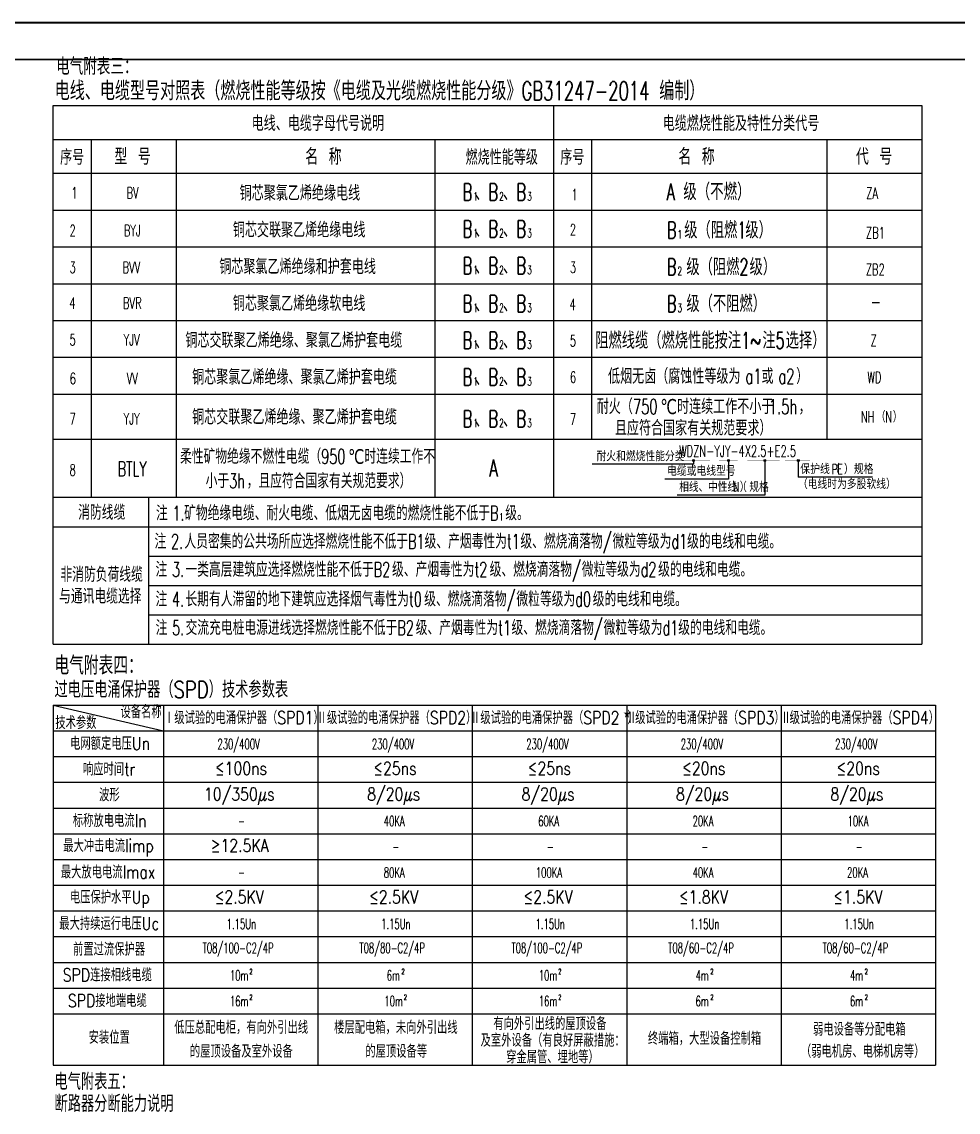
# Model space of a CAD drawing. Extents: x -1396510 to 1250330, y -1892470 to 1623980.
# Drawn here: x -1173634 to -1148164, y -192610 to -162935 of the extents above; entities that cross this region are included whole.
import ezdxf
from ezdxf.enums import TextEntityAlignment as Align

# ---------------------------------------------------------------- set-up
doc = ezdxf.new("R2010")
doc.units = 0
doc.header["$LTSCALE"] = 1000
doc.header["$MEASUREMENT"] = 0
doc.layers.get('Defpoints').update_dxf_attribs({"color": 210})
doc.layers.add('0-cxFrame', color=155, linetype='Continuous')
doc.layers.add('TEL_TEXT', color=7, linetype='Continuous')
doc.layers.add('0-cxText', color=131, linetype='Continuous', lineweight=25)
doc.styles.add('_TEL_DIM', font='SIMPLEX', dxfattribs={"width": 0.8, "height": 3.5, "bigfont": 'HZTXT'})
doc.styles.add('cx_tuming', font='simhei.ttf')
doc.styles.add('cx_tuqian1', font='')
doc.styles.add('黑体', font='simhei.ttf', dxfattribs={"height": 12})
doc.styles.get('cx_tuqian1').set_extended_font_data('SimSun')

# ---------------------------------------------------------------- blocks, each defined once
blk = doc.blocks.new('TK22.A1 L(Dragon)')
at = {"layer": '0-cxFrame', "color": 7, "const_width": 0.5}
blk.add_lwpolyline([(0, 0), (-841, 0), (-841, 594), (0, 594)], close=True, dxfattribs=at)
at = {"layer": '0-cxFrame', "const_width": 0.5}
blk.add_lwpolyline([(-80, 10), (-821, 10), (-821, 584), (-80, 584)], close=True, dxfattribs=at)
at = {"style": '黑体', "flags": 4}
blk.add_attdef('图幅', text='', height=3.3, dxfattribs=at).set_placement((-40, 3), align=Align.RIGHT)
at = {"layer": '0-cxText', "flags": 4}
for tag, height, style, p in [('建设单位', 3.5, 'cx_tuming', (-45, 240)), ('项目名称', 3.5, 'cx_tuming', (-45, 210)), ('子项名称', 3.5, 'cx_tuming', (-45, 180)), ('工程编号', 3.3, 'cx_tuqian1', (-35, 165)), ('图名1', 3.5, 'cx_tuming', (-45, 87)), ('图名2', 3.5, 'cx_tuming', (-45, 79)), ('图名3', 3.5, 'cx_tuming', (-45, 71)), ('出图日期', 3.3, 'cx_tuqian1', (-39, 60)), ('专业', 3.3, 'cx_tuqian1', (-55, 52)), ('图号', 3.3, 'cx_tuqian1', (-55, 44)), ('版次', 3.3, 'cx_tuqian1', (-20, 44))]:
    blk.add_attdef(tag, text='', height=height, dxfattribs=dict(at, style=style)).set_placement(p, align=Align.MIDDLE)
at = {"layer": 'Defpoints', "color": 6, "flags": 4}
for tag, height, style, p in [('tufu', 3.3, '黑体', (-12, 12)), ('dwfname', 4, 'cx_tuqian1', (-80, 3))]:
    blk.add_attdef(tag, text='', height=height, dxfattribs=dict(at, style=style)).set_placement(p, align=Align.RIGHT)

msp = doc.modelspace()

# ---------------------------------------------------------------- hatches: boundary and pattern name
at = {"layer": 'TEL_TEXT'}
h = msp.add_hatch(color=256, dxfattribs=at)
edge = h.paths.add_edge_path()
edge.add_arc((-1155360.1, -174875.3), 25.9, 0, 360)
h = msp.add_hatch(color=256, dxfattribs=at)
edge = h.paths.add_edge_path()
edge.add_arc((-1154412, -174875.3), 25.9, 0, 360)
h = msp.add_hatch(color=256, dxfattribs=at)
edge = h.paths.add_edge_path()
edge.add_arc((-1153424.9, -174875.3), 25.9, 0, 360)
h = msp.add_hatch(color=256, dxfattribs=at)
edge = h.paths.add_edge_path()
edge.add_arc((-1152512.3, -174875.3), 25.9, 0, 360)

# ---------------------------------------------------------------- linework, layer by layer
for p, q in [((-1155360.1, -174977.7), (-1158124, -174977.7)), ((-1155360.1, -174875.3), (-1155360.1, -174977.7)), ((-1170190.5, -175874.8), (-1170190.5, -179874.8))]:
    msp.add_line(p, q)
for p, q in [((-1172779.6, -179874.8), (-1172779.6, -165213.9)), ((-1172779.6, -165213.9), (-1149153.8, -165213.9)), ((-1159172.7, -165213.9), (-1159172.7, -175874.8)), ((-1149153.8, -165213.9), (-1149153.8, -179874.8)), ((-1172779.6, -166135.5), (-1149153.8, -166135.5)), ((-1171742.8, -166135.5), (-1171742.8, -175874.8)), ((-1169438.8, -166135.5), (-1169438.8, -175874.8)), ((-1162398.3, -166135.5), (-1162398.3, -175874.8)), ((-1158135.9, -166135.5), (-1158135.9, -174297.6)), ((-1151737.4, -166135.5), (-1151737.4, -174297.6)), ((-1172779.6, -167057.1), (-1149153.8, -167057.1)), ((-1172779.6, -168058.7), (-1149153.8, -168058.7)), ((-1172779.6, -169060.3), (-1149153.8, -169060.3)), ((-1172779.6, -170061.9), (-1149153.8, -170061.9)), ((-1172779.6, -171063.5), (-1149153.8, -171063.5)), ((-1172779.6, -172065.1), (-1149153.8, -172065.1)), ((-1172779.6, -173066.7), (-1149153.8, -173066.7)), ((-1172779.6, -174297.6), (-1149153.8, -174297.6)), ((-1154412, -174875.3), (-1154412, -175377.7)), ((-1153424.9, -174875.3), (-1153424.9, -175814.4)), ((-1152512.3, -174875.3), (-1152512.3, -175330.6)), ((-1150490.5, -175330.6), (-1152512.3, -175330.6)), ((-1154412, -175377.7), (-1156139.1, -175377.7)), ((-1172779.6, -175874.8), (-1149153.8, -175874.8)), ((-1153424.9, -175814.4), (-1155809.4, -175814.4)), ((-1172779.6, -176674.8), (-1149153.8, -176674.8)), ((-1170190.5, -177474.8), (-1149153.8, -177474.8)), ((-1170190.5, -178274.8), (-1149153.8, -178274.8)), ((-1170190.5, -179074.8), (-1149153.8, -179074.8)), ((-1172779.6, -179874.8), (-1149153.8, -179874.8)), ((-1172779.6, -181532.1), (-1148779.6, -181532.1)), ((-1172779.6, -181532.1), (-1172779.6, -191332.1)), ((-1172779.6, -181532.1), (-1169779.6, -182232.1)), ((-1169779.6, -181532.1), (-1169779.6, -191332.1)), ((-1165579.6, -181532.1), (-1165579.6, -191332.1)), ((-1161379.6, -181532.1), (-1161379.6, -191332.1)), ((-1157179.6, -181532.1), (-1157179.6, -191332.1)), ((-1152979.6, -181532.1), (-1152979.6, -191332.1)), ((-1148779.6, -181532.1), (-1148779.6, -191332.1)), ((-1172779.6, -182232.1), (-1148779.6, -182232.1)), ((-1172779.6, -182932.1), (-1148779.6, -182932.1)), ((-1172779.6, -183632.1), (-1148779.6, -183632.1)), ((-1172779.6, -184332.1), (-1148779.6, -184332.1)), ((-1172779.6, -185032.1), (-1148779.6, -185032.1)), ((-1172779.6, -185732.1), (-1148779.6, -185732.1)), ((-1172779.6, -186432.1), (-1148779.6, -186432.1)), ((-1172779.6, -187132.1), (-1148779.6, -187132.1)), ((-1172779.6, -187832.1), (-1148779.6, -187832.1)), ((-1172779.6, -188532.1), (-1148779.6, -188532.1)), ((-1172779.6, -189232.1), (-1148779.6, -189232.1)), ((-1172779.6, -189932.1), (-1148779.6, -189932.1)), ((-1172779.6, -191332.1), (-1148779.6, -191332.1))]:
    msp.add_line(p, q, dxfattribs=at)
at = {"layer": 'TEL_TEXT', "const_width": 11.5}
for points in [[(-1155831.1, -174875.3), (-1154912.5, -174875.3)], [(-1154671.4, -174875.3), (-1154158.2, -174875.3)], [(-1153898.5, -174875.3), (-1153021.4, -174875.3)], [(-1152877.7, -174875.3), (-1152196.6, -174875.3)]]:
    msp.add_lwpolyline(points, dxfattribs=at)
at = {"layer": 'TEL_TEXT'}
for centre in [(-1155360.1, -174875.3), (-1154412, -174875.3), (-1153424.9, -174875.3), (-1152512.3, -174875.3)]:
    msp.add_circle(centre, 25.9, dxfattribs=at)

# ---------------------------------------------------------------- block references
at = {"layer": '0-cxFrame', "xscale": 100, "yscale": 100, "zscale": 100}
msp.add_blockref('TK22.A1 L(Dragon)', (-1122720, -222360), dxfattribs=at)

# ---------------------------------------------------------------- texts
at = {"layer": 'TEL_TEXT', "style": '_TEL_DIM'}
for s, height, width, p in [('电气附表三：', 460.8, 0.8, (-1172700.4, -164379.2)), ('电线、电缆型号对照表（燃烧性能等级按《电缆及光缆燃烧性能分级》', 512, 0.8, (-1172739.5, -165070.4)), ('GB31247-2014', 512, 0.64, (-1160041.9, -165070.4)), ('编制）', 512, 0.8, (-1156297, -165070.4)), ('电线、电缆字母代号说明', 409.6, 0.8, (-1167382.1, -165905.1)), ('电缆燃烧性能及特性分类代号', 409.6, 0.8, (-1156201.1, -165905.1)), ('序号', 409.6, 0.8, (-1172593.5, -166826.7)), ('型', 440.9, 0.8, (-1171114.7, -166826.7)), ('号', 440.9, 0.8, (-1170477.7, -166826.7)), ('名', 441.2, 0.8, (-1165924.9, -166826.7)), ('称', 441.2, 0.8, (-1165287.3, -166826.7)), ('燃烧性能等级', 409.6, 0.8, (-1161562.4, -166826.7)), ('序号', 409.6, 0.8, (-1158986.7, -166826.7)), ('名', 441.2, 0.8, (-1155776.6, -166826.7)), ('称', 441.2, 0.8, (-1155139, -166826.7)), ('代', 440.7, 0.8, (-1150946.2, -166826.7)), ('号', 440.7, 0.8, (-1150309.4, -166826.7)), ('铜芯聚氯乙烯绝缘电线', 409.6, 0.8, (-1167709, -167801.4)), ('B', 462, 0.64, (-1161645.7, -167801.4)), ('B', 462, 0.64, (-1160945.2, -167801.4)), ('B', 462, 0.64, (-1160181.4, -167801.4)), ('A', 456.9, 0.64, (-1156094.2, -167790)), ('级（不燃）', 456.89, 0.8, (-1155640.5, -167790)), ('1', 307.2, 0.64, (-1172287.5, -167746.4)), ('BV', 307.2, 0.64, (-1170785.6, -167746.4)), ('1', 231, 0.64, (-1161350, -167801.4)), ('、', 462, 0.8, (-1161314.8, -167801.4)), ('2', 231, 0.64, (-1160649.5, -167801.4)), ('、', 462, 0.8, (-1160551, -167801.4)), ('3', 231, 0.64, (-1159885.7, -167801.4)), ('1', 307.2, 0.64, (-1158680.7, -167790)), ('ZA', 308, 0.64, (-1150666.4, -167751.8)), ('2', 307.2, 0.64, (-1172334.9, -168770.7)), ('BYJ', 307.2, 0.64, (-1170859.4, -168770.7)), ('铜芯交联聚乙烯绝缘电线', 409.6, 0.8, (-1167893.3, -168803)), ('B', 462, 0.64, (-1161645.7, -168803)), ('B', 462, 0.64, (-1160945.2, -168803)), ('B', 462, 0.64, (-1160181.4, -168803)), ('2', 307.2, 0.64, (-1158728.1, -168745.7)), ('B', 451, 0.64, (-1156084.3, -168829.9)), ('级（阻燃', 451, 0.8, (-1155615.8, -168829.9)), ('1', 451, 0.64, (-1154172.6, -168829.9)), ('级）', 451, 0.8, (-1153952.7, -168829.9)), ('ZB1', 308, 0.64, (-1150671.5, -168829.9)), ('1', 231, 0.64, (-1161350, -168803)), ('、', 462, 0.8, (-1161314.8, -168803)), ('2', 231, 0.64, (-1160649.5, -168803)), ('、', 462, 0.8, (-1160551, -168803)), ('3', 231, 0.64, (-1159885.7, -168803)), ('1', 225.5, 0.64, (-1155795.7, -168829.9)), ('铜芯聚氯乙烯绝缘和护套电线', 409.6, 0.8, (-1168261.9, -169804.6)), ('B', 462, 0.64, (-1161645.7, -169804.6)), ('B', 462, 0.64, (-1160945.2, -169804.6)), ('B', 462, 0.64, (-1160181.4, -169804.6)), ('B', 451, 0.64, (-1156087.3, -169831.5)), ('级（阻燃', 451, 0.8, (-1155557, -169831.5)), ('2', 451, 0.64, (-1154113.8, -169831.5)), ('级）', 451, 0.8, (-1153838.9, -169831.5)), ('3', 307.2, 0.64, (-1172334.9, -169772.3)), ('BVV', 307.2, 0.64, (-1170891, -169772.3)), ('1', 231, 0.64, (-1161350, -169804.6)), ('、', 462, 0.8, (-1161314.8, -169804.6)), ('2', 231, 0.64, (-1160649.5, -169804.6)), ('、', 462, 0.8, (-1160551, -169804.6)), ('3', 231, 0.64, (-1159885.7, -169804.6)), ('3', 307.2, 0.64, (-1158728.1, -169770.2)), ('2', 225.5, 0.64, (-1155798.6, -169831.5)), ('ZB2', 308, 0.64, (-1150676.8, -169831.5)), ('级（不阻燃）', 451, 0.8, (-1155557, -170833.1)), ('4', 307.2, 0.64, (-1172340.2, -170742.1)), ('BVR', 307.2, 0.64, (-1170880.4, -170742.1)), ('铜芯聚氯乙烯绝缘软电线', 409.6, 0.8, (-1167893.3, -170806.2)), ('B', 462, 0.64, (-1161645.7, -170833.1)), ('1', 231, 0.64, (-1161350, -170833.1)), ('B', 462, 0.64, (-1160945.2, -170833.1)), ('2', 231, 0.64, (-1160649.5, -170833.1)), ('B', 462, 0.64, (-1160181.4, -170833.1)), ('3', 231, 0.64, (-1159885.7, -170833.1)), ('4', 307.2, 0.64, (-1158733.3, -170778.5)), ('B', 451, 0.64, (-1156087.3, -170833.1)), ('3', 225.5, 0.64, (-1155798.6, -170833.1)), ('-', 400, 0.64, (-1150544.5, -170741.9)), ('、', 462, 0.8, (-1161314.8, -170833.1)), ('、', 462, 0.8, (-1160551, -170833.1)), ('5', 307.2, 0.64, (-1172334.9, -171743.7)), ('YJV', 307.2, 0.64, (-1170864.6, -171743.7)), ('铜芯交联聚乙烯绝缘、聚氯乙烯护套电缆', 409.6, 0.8, (-1169185, -171807.8)), ('B', 462, 0.64, (-1161645.7, -171834.7)), ('B', 462, 0.64, (-1160945.2, -171834.7)), ('B', 462, 0.64, (-1160181.4, -171834.7)), ('5', 307.2, 0.64, (-1158728.1, -171770.3)), ('阻燃线缆（燃烧性能按注', 451, 0.8, (-1158037.4, -171832.7)), ('1~', 451, 0.64, (-1154068.6, -171832.7)), ('注', 451, 0.8, (-1153491.3, -171832.7)), ('5', 451, 0.64, (-1153130.5, -171832.7)), ('选择）', 451, 0.8, (-1152855.6, -171832.7)), ('Z', 308, 0.64, (-1150546.7, -171758.1)), ('1', 231, 0.64, (-1161350, -171834.7)), ('、', 462, 0.8, (-1161314.8, -171834.7)), ('2', 231, 0.64, (-1160649.5, -171834.7)), ('、', 462, 0.8, (-1160551, -171834.7)), ('3', 231, 0.64, (-1159885.7, -171834.7)), ('铜芯聚氯乙烯绝缘、聚氯乙烯护套电缆', 409.6, 0.8, (-1169000.6, -172809.4)), ('B', 462, 0.64, (-1161645.7, -172836.3)), ('B', 462, 0.64, (-1160945.2, -172836.3)), ('B', 462, 0.64, (-1160181.4, -172836.3)), ('低烟无卤（腐蚀性等级为', 409.6, 0.8, (-1157688.8, -172787.8)), ('a1', 409.6, 0.64, (-1153952.2, -172787.8)), ('或', 409.6, 0.8, (-1153515.3, -172787.8)), ('a2', 409.6, 0.64, (-1153055.5, -172787.8)), ('）', 409.6, 0.8, (-1152568.7, -172787.8)), ('6', 307.2, 0.64, (-1172329.7, -172795.3)), ('VV', 307.2, 0.64, (-1170780.4, -172795.3)), ('1', 231, 0.64, (-1161350, -172836.3)), ('、', 462, 0.8, (-1161314.8, -172836.3)), ('2', 231, 0.64, (-1160649.5, -172836.3)), ('、', 462, 0.8, (-1160551, -172836.3)), ('3', 231, 0.64, (-1159885.7, -172836.3)), ('6', 307.2, 0.64, (-1158722.8, -172758.8)), ('WD', 308, 0.64, (-1150633.1, -172765.1)), ('耐火（', 409.6, 0.8, (-1157997.5, -173610.9)), ('750', 409.6, 0.64, (-1157014.5, -173610.9)), ('℃时连续工作不小于', 409.6, 0.8, (-1156265.5, -173610.9)), ('1.5h', 409.6, 0.64, (-1153316.4, -173610.9)), ('7', 307.2, 0.64, (-1172334.9, -173894.1)), ('YJY', 307.2, 0.64, (-1170864.6, -173894.1)), ('铜芯交联聚乙烯绝缘、聚乙烯护套电缆', 409.6, 0.8, (-1169000.6, -173896.5)), ('B', 462, 0.64, (-1161645.7, -173970.7)), ('B', 462, 0.64, (-1160945.2, -173970.7)), ('B', 462, 0.64, (-1160181.4, -173970.7)), ('7', 307.2, 0.64, (-1158722.8, -173899.9)), ('，', 409.6, 0.8, (-1152505, -173610.9)), ('NH', 308, 0.64, (-1150810.3, -173837.1)), ('（', 308, 0.8, (-1150397.3, -173837.1)), ('N', 308, 0.64, (-1150150.9, -173837.1)), ('）', 308, 0.8, (-1149944.4, -173837.1)), ('1', 231, 0.64, (-1161350, -173970.7)), ('、', 462, 0.8, (-1161314.8, -173970.7)), ('2', 231, 0.64, (-1160649.5, -173970.7)), ('、', 462, 0.8, (-1160551, -173970.7)), ('3', 231, 0.64, (-1159885.7, -173970.7)), ('且应符合国家有关规范要求）', 409.6, 0.8, (-1157502.2, -174194.9)), ('WDZN-YJY-4X2.5+E2.5', 308, 0.64, (-1155752.1, -174772.3)), ('柔性矿物绝缘不燃性电缆（', 400, 0.8, (-1169329.6, -174964.8)), ('950', 400, 0.64, (-1165489.6, -174964.8)), ('℃时连续工作不', 400, 0.8, (-1164758.1, -174964.8)), ('耐火和燃烧性能分类', 256, 0.8, (-1158002.9, -174891.3)), ('8', 307.2, 0.64, (-1172334.9, -175287.3)), ('BTLY', 400, 0.64, (-1171029.2, -175304.4)), ('A', 462, 0.64, (-1160913.4, -175308.5)), ('电缆或电线型号', 256, 0.8, (-1156081.5, -175291.3)), ('保护线（', 268.74, 0.8, (-1152460.5, -175244.2)), ('PE', 268.74, 0.64, (-1151600.6, -175244.2)), ('）规格', 268.74, 0.8, (-1151272.9, -175244.2)), ('小于', 400, 0.8, (-1168633.4, -175629.3)), ('3h', 400, 0.64, (-1167993.4, -175629.3)), ('，且应符合国家有关规范要求）', 400, 0.8, (-1167517.9, -175629.3)), ('（电线时为多股软线）', 256, 0.8, (-1152523.7, -175648.9)), ('相线、中性线（', 262.5, 0.8, (-1155751.8, -175728)), ('N', 262.5, 0.64, (-1154281.9, -175728)), ('）规格', 262.5, 0.8, (-1154105.9, -175728)), ('消防线缆', 400, 0.8, (-1172099.3, -176488.2)), ('注', 400, 0.8, (-1169984.9, -176505.5)), ('1.', 400, 0.64, (-1169535.9, -176505.5)), ('矿物绝缘电缆、耐火电缆、低烟无卤电缆的燃烧性能不低于', 400, 0.8, (-1169218.9, -176505.5)), ('B', 400, 0.64, (-1160898.9, -176505.5)), ('级。', 400, 0.8, (-1160483.4, -176505.5)), ('1', 200, 0.64, (-1160642.9, -176505.5)), ('注', 400, 0.8, (-1170024.2, -177275.8)), ('人员密集的公共场所应选择燃烧性能不低于', 400, 0.8, (-1169209.5, -177275.8)), ('级、产烟毒性为', 400, 0.8, (-1162678.5, -177275.8)), ('级、燃烧滴落物', 400, 0.8, (-1160072.7, -177275.8)), ('/', 400, 0.64, (-1157832.7, -177275.8)), ('微粒等级为', 400, 0.8, (-1157564.6, -177275.8)), ('级的电线和电缆。', 400, 0.8, (-1155537.9, -177275.8)), ('2.', 400, 0.64, (-1169575.2, -177275.8)), ('B1', 400, 0.64, (-1163129.5, -177275.8)), ('t1', 400, 0.64, (-1160438.5, -177275.8)), ('d1', 400, 0.64, (-1155964.6, -177275.8)), ('非消防负荷线缆', 400, 0.8, (-1172583.1, -178177)), ('注', 400, 0.8, (-1169997.9, -178041.3)), ('3.', 400, 0.64, (-1169548.9, -178041.3)), ('一类高层建筑应选择燃烧性能不低于', 400, 0.8, (-1169183.2, -178041.3)), ('B2', 400, 0.64, (-1164063.2, -178041.3)), ('级、产烟毒性为', 400, 0.8, (-1163563.4, -178041.3)), ('t2', 400, 0.64, (-1161323.4, -178041.3)), ('级、燃烧滴落物', 400, 0.8, (-1160908.9, -178041.3)), ('/', 400, 0.64, (-1158668.9, -178041.3)), ('微粒等级为', 400, 0.8, (-1158400.7, -178041.3)), ('d2', 400, 0.64, (-1156800.7, -178041.3)), ('级的电线和电缆。', 400, 0.8, (-1156325.3, -178041.3)), ('与通讯电缆选择', 400, 0.8, (-1172619.1, -178770.2)), ('注', 400, 0.8, (-1169997.9, -178847.8)), ('4.', 400, 0.64, (-1169548.8, -178847.8)), ('长期有人滞留的地下建筑应选择烟气毒性为', 400, 0.8, (-1169183.1, -178847.8)), ('t0', 400, 0.64, (-1163103.1, -178847.8)), ('级、燃烧滴落物', 400, 0.8, (-1162688.7, -178847.8)), ('/', 400, 0.64, (-1160448.7, -178847.8)), ('微粒等级为', 400, 0.8, (-1160180.5, -178847.8)), ('d0', 400, 0.64, (-1158580.5, -178847.8)), ('级的电线和电缆。', 400, 0.8, (-1158105, -178847.8)), ('注', 400, 0.8, (-1169994.2, -179625.8)), ('5.', 400, 0.64, (-1169545.2, -179625.8)), ('交流充电桩电源进线选择燃烧性能不低于', 400, 0.8, (-1169179.5, -179625.8)), ('B2', 400, 0.64, (-1163419.5, -179625.8)), ('级、产烟毒性为', 400, 0.8, (-1162919.7, -179625.8)), ('t1', 400, 0.64, (-1160679.7, -179625.8)), ('级、燃烧滴落物', 400, 0.8, (-1160314, -179625.8)), ('/', 400, 0.64, (-1158074, -179625.8)), ('微粒等级为', 400, 0.8, (-1157805.8, -179625.8)), ('d1', 400, 0.64, (-1156205.8, -179625.8)), ('级的电线和电缆。', 400, 0.8, (-1155779.1, -179625.8)), ('电气附表四：', 500, 0.8, (-1172745.7, -180702.1)), ('过电压电涌保护器（SPD）技术参数表', 450, 0.8, (-1172745.7, -181332.1)), ('设备名称', 350, 0.8, (-1170950.3, -181887.3)), ('技术参数', 350, 0.8, (-1172722.5, -182183.6)), ('Ⅰ级试验的电涌保护器（SPD1）', 350, 0.8, (-1169764.9, -182049.3)), ('Ⅱ级试验的电涌保护器（SPD2）', 350, 0.8, (-1165613.7, -182049.3)), ('Ⅱ级试验的电涌保护器（SPD2', 350, 0.8, (-1161441.2, -182049.3)), ('★', 175, 0.8, (-1157267.9, -181874.3)), ('Ⅲ级试验的电涌保护器（SPD3）', 350, 0.8, (-1157229.1, -182049.3)), ('）', 350, 0.8, (-1157162.1, -182049.3)), ('Ⅲ级试验的电涌保护器（SPD4）', 350, 0.8, (-1153029.1, -182049.3)), ('电网额定电压Un', 350, 0.8, (-1172319.7, -182749.3)), ('230/400V', 280, 0.6, (-1168311.6, -182730.4)), ('230/400V', 280, 0.6, (-1164111.6, -182730.4)), ('230/400V', 280, 0.6, (-1159911.6, -182730.4)), ('230/400V', 280, 0.6, (-1155711.6, -182730.4)), ('230/400V', 280, 0.6, (-1151511.6, -182730.4)), ('响应时间tr', 350, 0.8, (-1171969.7, -183449.3)), ('≤100ns', 350, 0.8, (-1168379.7, -183427.1)), ('≤25ns', 350, 0.8, (-1164073, -183427.1)), ('≤25ns', 350, 0.8, (-1159873, -183427.1)), ('≤20ns', 350, 0.8, (-1155673, -183427.1)), ('≤20ns', 350, 0.8, (-1151473, -183427.1)), ('波形', 350, 0.8, (-1171532, -184149.3)), ('10/350μs', 350, 0.8, (-1168679.6, -184128.7)), ('8/20μs', 350, 0.8, (-1164239.6, -184128.7)), ('8/20μs', 350, 0.8, (-1160039.6, -184128.7)), ('8/20μs', 350, 0.8, (-1155839.6, -184128.7)), ('8/20μs', 350, 0.8, (-1151639.6, -184128.7)), ('标称放电电流In', 350, 0.8, (-1172246.3, -184849.3)), ('40KA', 280, 0.6, (-1163787.6, -184827.1)), ('60KA', 280, 0.6, (-1159587.6, -184827.1)), ('20KA', 280, 0.6, (-1155387.6, -184827.1)), ('10KA', 280, 0.6, (-1151171.6, -184827.1)), ('-', 280, 0.6, (-1167751.6, -184827.1)), ('最大冲击电流Iimp', 350, 0.8, (-1172506.3, -185532.6)), ('≥12.5KA', 350, 0.8, (-1168493, -185527.1)), ('-', 280, 0.6, (-1163551.6, -185527.1)), ('-', 280, 0.6, (-1159351.6, -185527.1)), ('-', 280, 0.6, (-1155151.6, -185527.1)), ('-', 280, 0.6, (-1150951.6, -185527.1)), ('最大放电电流Imax', 350, 0.8, (-1172572.9, -186249.3)), ('80KA', 280, 0.6, (-1163787.6, -186227.1)), ('100KA', 280, 0.6, (-1159651.6, -186227.1)), ('40KA', 280, 0.6, (-1155387.6, -186227.1)), ('20KA', 280, 0.6, (-1151187.6, -186227.1)), ('-', 280, 0.6, (-1167751.6, -186227.1)), ('电压保护水平Up', 350, 0.8, (-1172326.4, -186932.6)), ('≤2.5KV', 350, 0.8, (-1168386.4, -186927.1)), ('≤2.5KV', 350, 0.8, (-1164186.4, -186927.1)), ('≤2.5KV', 350, 0.8, (-1159986.4, -186927.1)), ('≤1.8KV', 350, 0.8, (-1155759.7, -186927.1)), ('≤1.5KV', 350, 0.8, (-1151559.7, -186927.1)), ('最大持续运行电压Uc', 350, 0.8, (-1172614.1, -187649.3)), ('1.15Un', 280, 0.6, (-1168059.6, -187627.1)), ('1.15Un', 280, 0.6, (-1163859.6, -187627.1)), ('1.15Un', 280, 0.6, (-1159659.6, -187627.1)), ('1.15Un', 280, 0.6, (-1155459.6, -187627.1)), ('1.15Un', 280, 0.6, (-1151259.6, -187627.1)), ('前置过流保护器', 350, 0.8, (-1172240.8, -188349.3)), ('T08/100-C2/4P', 280, 0.6, (-1168715.6, -188280.4)), ('T08/80-C2/4P', 280, 0.6, (-1164451.6, -188280.4)), ('T08/100-C2/4P', 280, 0.6, (-1160315.6, -188280.4)), ('T08/60-C2/4P', 280, 0.6, (-1156051.6, -188280.4)), ('T08/60-C2/4P', 280, 0.6, (-1151851.6, -188280.4)), ('SPD连接相线电缆', 350, 0.8, (-1172520.8, -189049.3)), ('2', 140, 0.6, (-1167443.6, -188852.1)), ('2', 140, 0.6, (-1163307.6, -188852.1)), ('2', 140, 0.6, (-1159043.6, -188852.1)), ('2', 140, 0.6, (-1154907.6, -188852.1)), ('2', 140, 0.6, (-1150707.6, -188852.1)), ('10m', 280, 0.6, (-1167971.6, -189027.1)), ('6m', 280, 0.6, (-1163707.6, -189027.1)), ('10m', 280, 0.6, (-1159571.6, -189027.1)), ('4m', 280, 0.6, (-1155307.6, -189027.1)), ('4m', 280, 0.6, (-1151107.6, -189027.1)), ('SPD接地端电缆', 350, 0.8, (-1172380.8, -189749.3)), ('16m', 280, 0.6, (-1167971.6, -189727.1)), ('2', 140, 0.6, (-1167443.6, -189552.1)), ('10m', 280, 0.6, (-1163771.6, -189727.1)), ('2', 140, 0.6, (-1163243.6, -189552.1)), ('16m', 280, 0.6, (-1159571.6, -189727.1)), ('2', 140, 0.6, (-1159043.6, -189552.1)), ('6m', 280, 0.6, (-1155307.6, -189727.1)), ('2', 140, 0.6, (-1154907.6, -189552.1)), ('6m', 280, 0.6, (-1151107.6, -189727.1)), ('2', 140, 0.6, (-1150707.6, -189552.1)), ('低压总配电柜，有向外引出线', 350, 0.8, (-1169486.4, -190477.5)), ('楼层配电箱，未向外引出线', 350, 0.8, (-1165139.7, -190477.5)), ('有向外引出线的屋顶设备', 350, 0.8, (-1160809.7, -190375.1)), ('弱电设备等分配电箱', 350, 0.8, (-1152112, -190527.1)), ('安装位置', 350, 0.8, (-1171815.3, -190749.3)), ('及室外设备（有良好屏蔽措施：', 350, 0.8, (-1161154.7, -190828.1)), ('终端箱，大型设备控制箱', 350, 0.8, (-1156603.1, -190777.5)), ('的屋顶设备及室外设备', 350, 0.8, (-1169062, -191127.1)), ('的屋顶设备等', 350, 0.8, (-1164289.8, -191127.1)), ('（弱电机房、电梯机房等）', 350, 0.8, (-1152441.6, -191127.1)), ('穿金属管、埋地等）', 350, 0.8, (-1160460.2, -191281.1)), ('电气附表五：', 450, 0.8, (-1172745.7, -192002.2)), ('断路器分断能力说明', 450, 0.8, (-1172745.7, -192602.2))]:
    msp.add_text(s, height=height, dxfattribs=dict(at, width=width)).set_placement(p)

doc.saveas('drawing.dxf')
